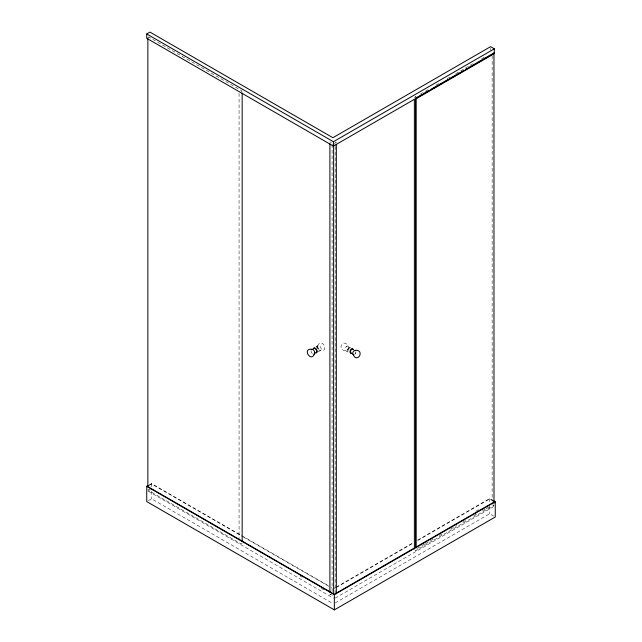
<?xml version="1.0" encoding="UTF-8"?>
<svg xmlns="http://www.w3.org/2000/svg" width="642" height="642" viewBox="0 0 642 642"><rect width="100%" height="100%" fill="white"/><g stroke="black" fill="none" stroke-linecap="round" stroke-linejoin="round"><path stroke-width="0.48" stroke-dasharray="3.21 2.41" d="M355.973 351.631L355.499 353.453M348.036 349.144C350.251 345.677 343.598 340.035 341.729 344.963C338.527 348.911 345.918 353.044 348.028 349.136M348.285 348.542C347.29 349.441 347.306 352.627 349.232 351.776M355.748 352.851L354.777 354.432M348.1 348.718L349.232 347.426L350.363 347.41L347.699 345.894C344.152 346.584 344.746 352.402 348.895 352.217M317.662 345.998C321.361 336.512 330.245 352.001 320.222 350.46M346.094 346.832L346.479 346.391M349.697 347.691L348.149 350.203L348.566 352.065M414.379 97.608L416.104 96.613M416.193 550.258L415.502 550.667L494.003 505.334L492.831 504.724M147.54 37.838L149.145 36.915M241.199 91.541L242.162 90.987L148.824 37.1M334.322 143.535L336.328 142.38L335.18 142.468L335.18 145.477M420.414 94.125L429.899 88.644M435.934 85.161L439.401 83.163M447.137 78.693L450.588 76.703M455.764 73.718L473.002 63.759M481.628 58.783L484.212 57.29M315.968 346.881L317.967 345.725M320.607 350.323L318.609 351.479A2.648 1.533 60 0 0 318.777 348.734A2.648 1.533 60 0 0 316.354 346.768M149.145 484.975L151.544 483.587L240.814 535.123M149.096 485.432L151.6 483.988L242.604 536.527M148.824 489.509L147.861 490.063L241.199 543.951L242.162 543.397M151.6 488.337L147.435 490.737L333.431 598.127M148.342 500.664L151.544 498.81L332.684 603.392M333.551 588.666L335.284 587.671M336.151 587.165L413.344 542.602M417.677 540.099L489.661 498.537L492.855 500.391M336.207 587.566L413.392 543.004M417.733 540.5L489.71 498.938L492.952 500.808M475.834 511.305L479.309 509.299M416.963 548.525L424.723 544.047M425.59 543.549L434.209 538.566M439.377 535.58L443.694 533.093M450.588 529.112L456.623 525.629M462.657 522.147L466.108 520.156M473.868 515.67L477.311 513.68M482.487 510.695L485.071 509.202M485.938 508.705L490.247 506.217M335.164 598.127L494.565 506.097L492.952 505.158M335.284 602.894L489.661 513.769L493.658 516.072M329.9 141.762L331.4 142.628M241.681 535.629L329.218 586.17M243.47 537.025L331.874 588.064M300.424 576.299L302.157 577.294M321.169 588.273L324.627 590.271M332.083 594.941L329.9 594.171L332.901 595.904M415.23 96.252L415.286 97.086M492.141 55.718L492.141 501.258M490.592 48.407L490.592 50.148M489.661 498.537L489.661 505.206M489.661 506.153L489.661 513.769M335.18 146.472L335.18 593.882M332.083 144.538L332.083 591.94M239.065 93.467L239.065 539.874M151.544 483.587L151.6 487.471M151.544 491.202L151.544 498.81M312.397 353.541A2.648 1.533 60 0 1 311.009 350.644M317.967 348.807A2.648 1.533 60 0 1 318.488 345.605A2.648 1.533 60 0 1 321.152 348.911A2.648 1.533 60 0 1 318.801 349.842M316.402 347.041A2.648 1.533 60 0 1 318.376 348.959A2.648 1.533 60 0 1 318.504 351.439"/><path stroke-width="0.96" d="M314.508 353.758C310.808 363.244 301.925 347.755 311.94 349.288M146.737 33.946L149.939 32.1L332.885 137.717L490.592 46.665L494.324 48.824L494.324 53.174L333.415 146.071L146.737 38.295L146.737 33.946L333.415 141.721L494.324 48.824M415.502 547.658L415.502 98.25L421.537 94.767M423.255 93.772L429.289 90.289M431.015 89.294L437.05 85.811M438.775 84.816L448.26 79.343M449.986 78.34L456.021 74.857M457.746 73.862L459.471 72.867M461.189 71.872L463.781 70.379M465.506 69.384L467.224 68.389M468.949 67.394L471.541 65.901M473.258 64.906L493.955 52.957L494.003 53.792L416.193 98.716L416.193 547.257M493.658 500.848L495.263 501.771L495.263 517.003L334.346 609.9L146.737 501.587L146.737 486.363L148.342 485.432M494.565 501.747L334.297 594.275L147.435 486.387M146.737 486.363L334.346 594.677L495.263 501.771M351.559 353.124C347.948 354.007 351.343 346.126 353.108 349.489M352.033 353.389C348.413 354.28 351.808 346.391 353.573 349.762M353.951 354.906L352.98 354.456M415.502 98.25L416.193 98.716M353.228 354.769C355.507 361.013 361.59 356.503 359.857 352.009C357.674 348.791 351.447 350.067 352.972 354.464M493.955 52.957L494.003 503.336M414.379 99.606L414.379 549.014M336.328 144.378L336.328 593.794M334.346 594.677L334.346 609.9M333.647 144.923L333.647 594.332M333.415 141.721L333.415 146.071M329.9 143.76L329.9 592.173M242.162 92.986L242.162 541.391M147.861 38.656L147.861 486.058M311.258 349.697A2.648 1.533 60 0 1 314.211 350.965A2.648 1.533 60 0 1 313.81 354.143M313.473 348.726A2.648 1.533 60 0 1 316.426 349.288A2.648 1.533 60 0 1 316.217 352.755M313.071 348.959A2.648 1.533 60 0 1 315.214 348.63A2.648 1.533 60 0 1 316.755 351.84A2.648 1.533 60 0 1 314.885 352.731M355.499 350.363L355.491 350.372"/></g></svg>
